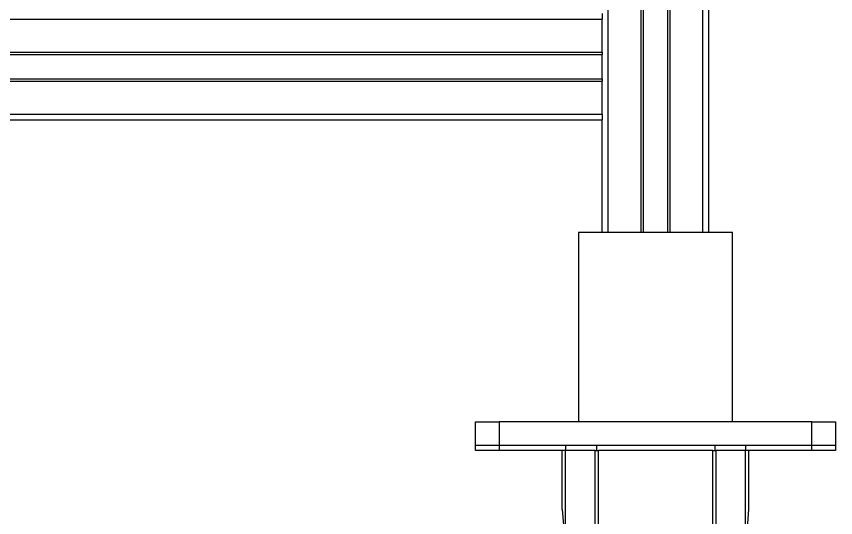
# Model space of a CAD drawing. Header units: millimetres. Extents: x 0 to 597, y 0 to 420.
# Drawn here: x 401.58 to 424.64, y 263.53 to 277.64 of the extents above; entities that cross this region are included whole.
import ezdxf

# ---------------------------------------------------------------- set-up
doc = ezdxf.new("R2010")
doc.units = ezdxf.units.MM

msp = doc.modelspace()

# ---------------------------------------------------------------- linework, layer by layer
at = {"color": 8, "linetype": 'Continuous', "lineweight": 25}
for p, q in [((418.241, 271.555), (418.241, 334.388)), ((420.907, 271.555), (420.907, 334.388))]:
    msp.add_line(p, q, dxfattribs=at)
at = {"color": 7, "linetype": 'Continuous', "lineweight": 25}
for p, q in [((419.167, 271.555), (419.167, 334.388)), ((419.234, 271.555), (419.234, 334.388)), ((419.914, 271.555), (419.914, 334.388)), ((419.981, 271.555), (419.981, 334.388)), ((421.074, 271.555), (421.074, 334.388)), ((418.074, 277.721), (418.074, 277.555)), ((333.407, 277.555), (418.074, 277.555)), ((418.074, 276.628), (418.074, 277.555)), ((333.407, 276.628), (418.074, 276.628)), ((333.407, 276.561), (418.074, 276.561)), ((418.074, 276.628), (418.074, 276.561)), ((418.074, 275.881), (418.074, 276.561)), ((333.407, 275.881), (418.074, 275.881)), ((333.407, 275.815), (418.074, 275.815)), ((418.074, 275.881), (418.074, 275.815)), ((418.074, 274.888), (418.074, 275.815)), ((333.407, 274.888), (418.074, 274.888)), ((418.074, 274.888), (418.074, 274.721)), ((333.407, 274.721), (418.074, 274.721)), ((418.074, 271.555), (418.074, 274.721)), ((421.741, 271.555), (417.407, 271.555)), ((417.407, 271.555), (417.407, 266.221)), ((421.741, 266.221), (421.741, 271.555)), ((414.507, 265.555), (414.507, 266.221)), ((414.507, 266.221), (415.174, 266.221)), ((415.174, 266.221), (415.174, 265.555)), ((423.974, 266.221), (415.174, 266.221)), ((423.974, 265.555), (423.974, 266.221)), ((423.974, 266.221), (424.641, 266.221)), ((424.641, 266.221), (424.641, 265.555)), ((415.174, 265.555), (414.507, 265.555)), ((414.507, 265.421), (414.507, 265.555)), ((423.974, 265.555), (415.174, 265.555)), ((415.174, 265.555), (415.174, 265.421)), ((417.041, 265.555), (415.174, 265.555)), ((417.041, 265.555), (417.041, 265.421)), ((417.907, 265.555), (417.907, 265.421)), ((421.241, 265.555), (421.241, 265.421)), ((422.107, 265.555), (422.107, 265.421)), ((423.974, 265.555), (422.107, 265.555)), ((424.641, 265.555), (423.974, 265.555)), ((423.974, 265.421), (423.974, 265.555)), ((424.641, 265.555), (424.641, 265.421)), ((415.174, 265.421), (414.507, 265.421)), ((417.041, 265.421), (415.174, 265.421)), ((416.947, 263.755), (416.947, 265.421)), ((417.868, 265.421), (417.041, 265.421)), ((417.041, 262.571), (417.041, 265.421)), ((417.868, 252.179), (417.868, 265.421)), ((417.868, 265.421), (417.963, 265.421)), ((421.186, 265.421), (417.963, 265.421)), ((417.963, 251.329), (417.963, 265.421)), ((421.186, 251.329), (421.186, 265.421)), ((421.186, 265.421), (421.28, 265.421)), ((422.107, 265.421), (421.28, 265.421)), ((421.28, 252.179), (421.28, 265.421)), ((423.974, 265.421), (422.107, 265.421)), ((422.107, 262.571), (422.107, 265.421)), ((422.202, 263.755), (422.202, 265.421)), ((424.641, 265.421), (423.974, 265.421)), ((416.947, 263.755), (417.041, 262.571)), ((422.107, 262.571), (422.202, 263.755))]:
    msp.add_line(p, q, dxfattribs=at)

doc.saveas('drawing.dxf')
